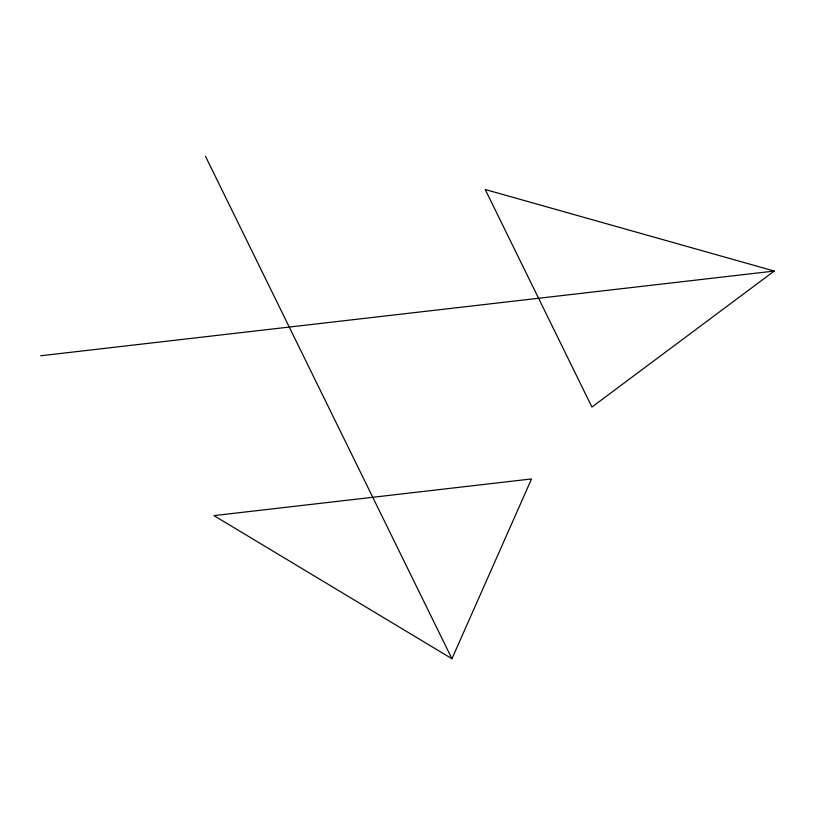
<?xml version="1.0" encoding="UTF-8"?>
<svg xmlns="http://www.w3.org/2000/svg" width="815" height="815" viewBox="0 0 815 815"><rect width="100%" height="100%" fill="white"/><g stroke="black" fill="none" stroke-linecap="round" stroke-linejoin="round"><path stroke-width="1.22" d="M451.948 658.724L531.533 478.945L213.958 515.62L451.948 658.724L205.472 156.276M774.25 271.059L591.924 407.052L485.21 189.498L774.25 271.059L40.75 355.758"/></g></svg>
